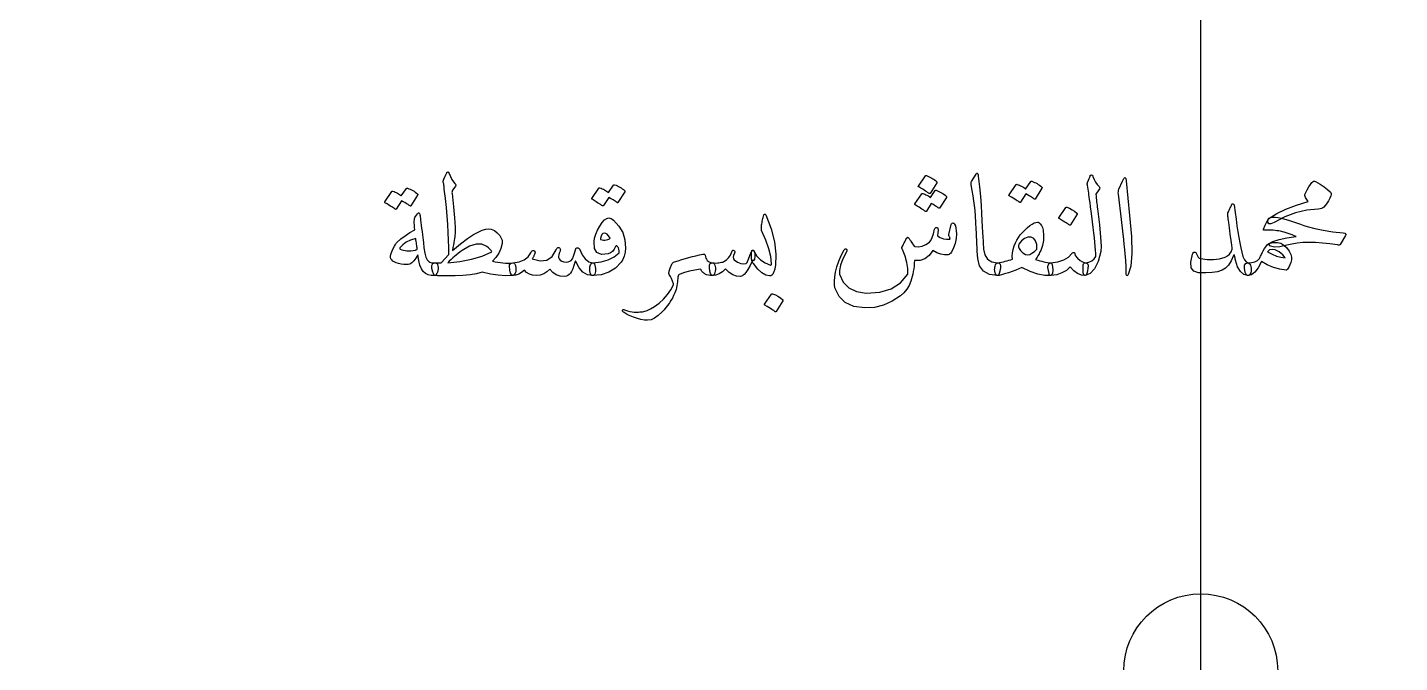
# Model space of a CAD drawing. Header units: millimetres. Extents: x -62 to 62, y -62 to 70.
# Drawn here: x -29.13 to 4.93, y 0.2 to 15.97 of the extents above; entities that cross this region are included whole.
import ezdxf

# ---------------------------------------------------------------- set-up
doc = ezdxf.new("R2010")
doc.units = ezdxf.units.MM
for name, color, linetype in [('CUT_INNER', 6, 'Continuous'), ('CUT_OUTER', 1, 'Continuous'), ('ENGRAVE', 7, 'Continuous'), ('TEXT', 5, 'Continuous')]:
    doc.layers.add(name, color=color, linetype=linetype)

msp = doc.modelspace()

# ---------------------------------------------------------------- linework, layer by layer
at = {"layer": 'CUT_INNER'}
msp.add_circle((0, 0), 1.91, dxfattribs=at)
at = {"layer": 'CUT_OUTER'}
msp.add_arc((0.0001, -0.0001), 61.9999, 178.792518, 0.351695, dxfattribs=at)
at = {"layer": 'ENGRAVE'}
msp.add_lwpolyline([(0, -41.85), (0, 41.85)], dxfattribs=at)
for radius in [60.76, 60.76, 59.1325, 56.11, 56.11, 53.723, 49.29, 49.29, 46.686, 41.85, 41.85]:
    msp.add_circle((0, 0), radius, dxfattribs=at)
at = {"layer": 'TEXT'}
for points in [[(-17.8413, 9.8955), (-17.9817, 9.857), (-18.1405, 9.829), (-18.3177, 9.8115), (-18.5133, 9.8045), (-18.6114, 9.8032), (-18.6992, 9.8027), (-18.7767, 9.8032), (-18.844, 9.8045), (-18.901, 9.8063), (-18.9477, 9.808), (-18.9841, 9.8098), (-19.0103, 9.8115), (-19.024, 9.8192), (-19.0374, 9.8351), (-19.0503, 9.8594), (-19.0628, 9.892), (-19.087, 9.9907), (-19.0864, 10.0626), (-19.0608, 10.1079), (-19.0103, 10.1265), (-18.8598, 10.13), (-18.6673, 10.3365), (-18.6675, 10.5089), (-18.6716, 10.69), (-18.6797, 10.8799), (-18.6918, 11.0785), (-18.7077, 11.2857), (-18.7276, 11.5011), (-18.7515, 11.7249), (-18.7793, 11.957), (-18.7826, 11.9902), (-18.7858, 12.02), (-18.7888, 12.0463), (-18.7915, 12.069), (-18.7942, 12.0883), (-18.7972, 12.104), (-18.8004, 12.1163), (-18.8038, 12.125), (-18.8038, 12.1583), (-18.7898, 12.209), (-18.7618, 12.2773), (-18.7198, 12.363), (-18.7141, 12.3722), (-18.7075, 12.3788), (-18.7001, 12.3827), (-18.6918, 12.384), (-18.6834, 12.3825), (-18.676, 12.3779), (-18.6694, 12.3702), (-18.6638, 12.3595), (-18.627, 12.2722), (-18.5903, 12.1994), (-18.5535, 12.141), (-18.5168, 12.097), (-18.501, 12.0769), (-18.4958, 12.055), (-18.501, 12.0314), (-18.5168, 12.006), (-18.5763, 11.929), (-18.5835, 11.9163), (-18.5876, 11.8993), (-18.5887, 11.8778), (-18.5868, 11.852), (-18.548, 11.5213), (-18.5229, 11.243), (-18.5113, 11.0173), (-18.5133, 10.844), (-18.5159, 10.813), (-18.5203, 10.7762), (-18.5264, 10.7334), (-18.5343, 10.6848), (-18.5437, 10.6304), (-18.5544, 10.5706), (-18.5664, 10.5053), (-18.5798, 10.4345), (-18.3783, 10.5983), (-18.2044, 10.7294), (-18.058, 10.8276), (-17.9393, 10.893), (-17.8362, 10.9352), (-17.7476, 10.9604), (-17.6735, 10.9685), (-17.6138, 10.9595), (-17.5357, 10.9269), (-17.4659, 10.8746), (-17.4044, 10.8027), (-17.3513, 10.711), (-17.3443, 10.6928), (-17.3408, 10.6699), (-17.3408, 10.6421), (-17.3443, 10.6095), (-17.3775, 10.4811), (-17.4283, 10.3654), (-17.4965, 10.2623), (-17.5823, 10.172), (-17.5162, 10.1559), (-17.451, 10.1427), (-17.3867, 10.1323), (-17.3233, 10.1248), (-17.2607, 10.1203), (-17.199, 10.1191), (-17.1382, 10.1211), (-17.0783, 10.1265), (-17.0559, 10.1252), (-17.038, 10.1143), (-17.0244, 10.0937), (-17.0153, 10.0635), (-17.0037, 10.0003), (-17.0004, 9.9471), (-17.0054, 9.904), (-17.0188, 9.871), (-17.0369, 9.845), (-17.0529, 9.8264), (-17.0667, 9.8152), (-17.0783, 9.8115), (-17.2546, 9.8063), (-17.4405, 9.8185), (-17.6361, 9.8483), (-17.8413, 9.8955)], [(-6.8373, 12.286), (-6.8329, 12.2904), (-6.8268, 12.293), (-6.8189, 12.2939), (-6.8093, 12.293), (-6.7748, 12.2801), (-6.7414, 12.2659), (-6.7092, 12.2503), (-6.678, 12.2335), (-6.6477, 12.2151), (-6.6181, 12.195), (-6.5891, 12.1731), (-6.5608, 12.1495), (-6.5538, 12.141), (-6.5503, 12.1329), (-6.5503, 12.1252), (-6.5538, 12.118), (-6.7218, 11.852), (-6.7279, 11.8472), (-6.7358, 11.8468), (-6.7454, 11.8507), (-6.7568, 11.859), (-6.7666, 11.866), (-6.7821, 11.8765), (-6.8033, 11.8905), (-6.8303, 11.908), (-6.8633, 11.929), (-6.9029, 11.9535), (-6.949, 11.9815), (-7.0018, 12.013), (-7.0088, 12.0183), (-7.0123, 12.0235), (-7.0123, 12.0288), (-7.0088, 12.034)], [(-5.5773, 12.3315), (-5.5705, 12.342), (-5.5641, 12.349), (-5.5582, 12.3525), (-5.5528, 12.3525), (-5.5444, 12.3479), (-5.537, 12.3341), (-5.5304, 12.3112), (-5.5248, 12.279), (-5.4959, 12.0176), (-5.4723, 11.7759), (-5.4539, 11.5538), (-5.4408, 11.3515), (-5.4323, 11.1785), (-5.4246, 11.0234), (-5.4175, 10.8862), (-5.411, 10.767), (-5.4054, 10.6657), (-5.4009, 10.5824), (-5.3975, 10.517), (-5.3953, 10.4695), (-5.3642, 10.3273), (-5.2955, 10.2227), (-5.1892, 10.1558), (-5.0453, 10.1265), (-5.0052, 10.116), (-4.9796, 10.0915), (-4.9685, 10.053), (-4.9718, 10.0005), (-4.9882, 9.9178), (-5.0059, 9.8588), (-5.0249, 9.8233), (-5.0453, 9.8115), (-5.2478, 9.8382), (-5.397, 9.9183), (-5.4928, 10.0517), (-5.5353, 10.2385), (-5.5419, 10.3279), (-5.5479, 10.4174), (-5.5533, 10.5072), (-5.558, 10.5973), (-5.5623, 10.6875), (-5.5663, 10.7779), (-5.5701, 10.8686), (-5.5738, 10.9595), (-5.5803, 11.1329), (-5.5895, 11.2889), (-5.6013, 11.4277), (-5.6158, 11.5493), (-5.6328, 11.666), (-5.6525, 11.7903), (-5.6748, 11.9223), (-5.6998, 12.062), (-5.703, 12.0872), (-5.7024, 12.1101), (-5.6978, 12.1309), (-5.6893, 12.1495)], [(-2.8123, 12.1215), (-2.7886, 12.1786), (-2.7703, 12.2239), (-2.7571, 12.2573), (-2.7492, 12.279), (-2.7431, 12.2928), (-2.7353, 12.3026), (-2.7256, 12.3085), (-2.7142, 12.3105), (-2.7013, 12.3083), (-2.6906, 12.3018), (-2.6821, 12.2908), (-2.6758, 12.2755), (-2.6467, 12.2005), (-2.6119, 12.1329), (-2.5714, 12.0727), (-2.5252, 12.02), (-2.5123, 12.0032), (-2.5086, 11.9841), (-2.5141, 11.9629), (-2.5288, 11.9395), (-2.6058, 11.831), (-2.6005, 11.7824), (-2.5953, 11.7348), (-2.59, 11.6879), (-2.5847, 11.642), (-2.5795, 11.5969), (-2.5742, 11.5527), (-2.569, 11.5094), (-2.5638, 11.467), (-2.5154, 11.0741), (-2.4859, 10.767), (-2.4752, 10.5456), (-2.4833, 10.41), (-2.5493, 10.1639), (-2.6355, 9.9821), (-2.7418, 9.8647), (-2.8682, 9.8115), (-2.8718, 9.8115), (-2.8753, 9.8115), (-2.8788, 9.8115), (-2.8823, 9.8115), (-2.903, 9.8312), (-2.9164, 9.8763), (-2.9223, 9.9467), (-2.9208, 10.0425), (-2.9175, 10.0779), (-2.9076, 10.1037), (-2.8912, 10.1199), (-2.8682, 10.1265), (-2.7794, 10.1442), (-2.7055, 10.1764), (-2.6464, 10.223), (-2.6023, 10.284), (-2.6052, 10.3573), (-2.6106, 10.4406), (-2.6183, 10.534), (-2.6285, 10.6375), (-2.6409, 10.7506), (-2.6552, 10.8729), (-2.6715, 11.0043), (-2.6898, 11.145), (-2.7066, 11.2833), (-2.7221, 11.4075), (-2.7363, 11.5178), (-2.7492, 11.614), (-2.7604, 11.6963), (-2.7694, 11.7645), (-2.7762, 11.8188), (-2.7808, 11.859), (-2.8158, 12.0585), (-2.8168, 12.0782), (-2.8166, 12.0953), (-2.8151, 12.1097), (-2.8123, 12.1215)], [(-19.7208, 11.9745), (-19.7164, 11.9789), (-19.7103, 11.9815), (-19.7024, 11.9824), (-19.6928, 11.9815), (-19.6583, 11.9686), (-19.6249, 11.9544), (-19.5927, 11.9388), (-19.5615, 11.922), (-19.5312, 11.9036), (-19.5016, 11.8835), (-19.4726, 11.8616), (-19.4443, 11.838), (-19.4388, 11.8308), (-19.4364, 11.8231), (-19.437, 11.815), (-19.4408, 11.8065), (-19.6088, 11.5405), (-19.6133, 11.537), (-19.6201, 11.537), (-19.6291, 11.5405), (-19.6403, 11.5475), (-19.6479, 11.554), (-19.6604, 11.5628), (-19.6777, 11.5741), (-19.6998, 11.5877), (-19.7269, 11.604), (-19.7593, 11.6232), (-19.7969, 11.6452), (-19.8398, 11.67), (-19.9728, 11.4635), (-19.9789, 11.4572), (-19.9868, 11.4556), (-19.9964, 11.4589), (-20.0078, 11.467), (-20.0176, 11.474), (-20.0331, 11.4845), (-20.0543, 11.4985), (-20.0813, 11.516), (-20.1143, 11.537), (-20.1539, 11.5615), (-20.2, 11.5895), (-20.2528, 11.621), (-20.2582, 11.6263), (-20.2606, 11.6315), (-20.26, 11.6368), (-20.2563, 11.642), (-20.0848, 11.8975), (-20.0804, 11.9019), (-20.0743, 11.9045), (-20.0664, 11.9054), (-20.0568, 11.9045), (-20.0274, 11.895), (-19.999, 11.8839), (-19.9714, 11.8714), (-19.9448, 11.8573), (-19.9189, 11.8418), (-19.894, 11.8253), (-19.8699, 11.8077), (-19.8468, 11.789)], [(-14.5793, 12.0585), (-14.5749, 12.0629), (-14.5688, 12.0655), (-14.5609, 12.0664), (-14.5513, 12.0655), (-14.5168, 12.0526), (-14.4834, 12.0384), (-14.4512, 12.0228), (-14.42, 12.006), (-14.3897, 11.9876), (-14.3601, 11.9675), (-14.3311, 11.9456), (-14.3028, 11.922), (-14.2973, 11.9148), (-14.2949, 11.9071), (-14.2955, 11.899), (-14.2993, 11.8905), (-14.4673, 11.6245), (-14.4718, 11.621), (-14.4786, 11.621), (-14.4876, 11.6245), (-14.4988, 11.6315), (-14.5064, 11.638), (-14.5189, 11.6468), (-14.5362, 11.6581), (-14.5583, 11.6718), (-14.5854, 11.688), (-14.6178, 11.7072), (-14.6554, 11.7292), (-14.6983, 11.754), (-14.8313, 11.5475), (-14.8374, 11.5412), (-14.8453, 11.5396), (-14.8549, 11.5429), (-14.8663, 11.551), (-14.8761, 11.558), (-14.8916, 11.5685), (-14.9128, 11.5825), (-14.9398, 11.6), (-14.9728, 11.621), (-15.0124, 11.6455), (-15.0585, 11.6735), (-15.1113, 11.705), (-15.1167, 11.7103), (-15.1191, 11.7155), (-15.1185, 11.7208), (-15.1148, 11.726), (-14.9433, 11.9815), (-14.9389, 11.9859), (-14.9328, 11.9885), (-14.9249, 11.9894), (-14.9153, 11.9885), (-14.8859, 11.979), (-14.8575, 11.9679), (-14.8299, 11.9554), (-14.8033, 11.9413), (-14.7774, 11.9258), (-14.7525, 11.9093), (-14.7284, 11.8917), (-14.7053, 11.873)], [(-6.5958, 11.922), (-6.5914, 11.9264), (-6.5853, 11.929), (-6.5774, 11.9299), (-6.5678, 11.929), (-6.5333, 11.9161), (-6.4999, 11.9019), (-6.4677, 11.8863), (-6.4365, 11.8695), (-6.4062, 11.8511), (-6.3766, 11.831), (-6.3476, 11.8091), (-6.3193, 11.7855), (-6.3138, 11.7783), (-6.3114, 11.7706), (-6.312, 11.7625), (-6.3158, 11.754), (-6.4838, 11.488), (-6.4883, 11.4845), (-6.4951, 11.4845), (-6.5041, 11.488), (-6.5153, 11.495), (-6.5226, 11.4998), (-6.5341, 11.5073), (-6.5497, 11.5173), (-6.5695, 11.53), (-6.5935, 11.5451), (-6.6216, 11.5624), (-6.6538, 11.5818), (-6.6903, 11.6035), (-6.8128, 11.4075), (-6.8189, 11.4027), (-6.8268, 11.4023), (-6.8364, 11.4062), (-6.8478, 11.4145), (-6.8576, 11.4215), (-6.8731, 11.432), (-6.8943, 11.446), (-6.9213, 11.4635), (-6.9543, 11.4845), (-6.9939, 11.509), (-7.04, 11.537), (-7.0928, 11.5685), (-7.0982, 11.5738), (-7.1006, 11.579), (-7.1, 11.5843), (-7.0963, 11.5895), (-6.9248, 11.8415), (-6.9204, 11.8459), (-6.9143, 11.8485), (-6.9064, 11.8494), (-6.8968, 11.8485), (-6.8724, 11.8394), (-6.8482, 11.8297), (-6.8242, 11.8193), (-6.8005, 11.8083), (-6.7772, 11.7963), (-6.7546, 11.7833), (-6.7326, 11.7692), (-6.7113, 11.754)], [(-4.2228, 12.146), (-4.2184, 12.1504), (-4.2123, 12.153), (-4.2044, 12.1539), (-4.1948, 12.153), (-4.1603, 12.1401), (-4.1269, 12.1259), (-4.0947, 12.1103), (-4.0635, 12.0935), (-4.0332, 12.0751), (-4.0036, 12.055), (-3.9746, 12.0331), (-3.9463, 12.0095), (-3.9408, 12.0023), (-3.9384, 11.9946), (-3.939, 11.9865), (-3.9428, 11.978), (-4.1108, 11.712), (-4.1153, 11.7085), (-4.1221, 11.7085), (-4.1311, 11.712), (-4.1423, 11.719), (-4.1499, 11.7255), (-4.1624, 11.7343), (-4.1797, 11.7456), (-4.2018, 11.7593), (-4.2289, 11.7755), (-4.2613, 11.7947), (-4.2989, 11.8167), (-4.3418, 11.8415), (-4.4748, 11.635), (-4.4809, 11.6287), (-4.4888, 11.6271), (-4.4984, 11.6304), (-4.5098, 11.6385), (-4.5196, 11.6455), (-4.5351, 11.656), (-4.5563, 11.67), (-4.5833, 11.6875), (-4.6163, 11.7085), (-4.6559, 11.733), (-4.702, 11.761), (-4.7548, 11.7925), (-4.7602, 11.7978), (-4.7626, 11.803), (-4.762, 11.8083), (-4.7583, 11.8135), (-4.5868, 12.069), (-4.5824, 12.0734), (-4.5763, 12.076), (-4.5684, 12.0769), (-4.5588, 12.076), (-4.5294, 12.0665), (-4.501, 12.0554), (-4.4734, 12.0429), (-4.4468, 12.0288), (-4.4209, 12.0133), (-4.396, 11.9968), (-4.3719, 11.9792), (-4.3488, 11.9605)], [(-1.9443, 12.1565), (-1.9108, 12.2213), (-1.8839, 12.244), (-1.8635, 12.2248), (-1.8498, 12.1635), (-1.7692, 11.306), (-1.7213, 10.7797), (-1.7106, 10.3593), (-1.7371, 10.0447), (-1.8008, 9.836), (-1.8123, 9.8189), (-1.8226, 9.8098), (-1.8316, 9.8084), (-1.8392, 9.815), (-1.8454, 9.8253), (-1.8498, 9.8386), (-1.8524, 9.855), (-1.8532, 9.8745), (-1.8532, 10.0261), (-1.8603, 10.1869), (-1.8742, 10.3568), (-1.8953, 10.536), (-1.8998, 10.5828), (-1.9136, 10.7093), (-1.9366, 10.9153), (-1.9688, 11.201), (-2.0458, 11.8345), (-2.0475, 11.8682), (-2.0458, 11.8993), (-2.0405, 11.9277), (-2.0318, 11.9535)], [(2.9138, 11.46), (2.6303, 11.4329), (2.3538, 11.369), (2.0843, 11.2684), (1.8218, 11.131), (1.7428, 11.0951), (1.6914, 11.096), (1.6675, 11.1336), (1.6713, 11.208), (1.6737, 11.2135), (1.6774, 11.2194), (1.6824, 11.2257), (1.6887, 11.2325), (1.8839, 11.353), (2.1122, 11.4626), (2.3739, 11.5613), (2.6687, 11.649), (2.6023, 11.747), (2.5898, 11.7715), (2.5839, 11.796), (2.5845, 11.8205), (2.5918, 11.845), (2.6388, 11.9384), (2.6819, 12.0156), (2.721, 12.0767), (2.7563, 12.1215), (2.7788, 12.1427), (2.8009, 12.1539), (2.8225, 12.155), (2.8438, 12.146), (2.9641, 12.0778), (3.066, 12.013), (3.1496, 11.9518), (3.2148, 11.894), (3.2288, 11.8743), (3.2357, 11.8503), (3.2357, 11.8218), (3.2288, 11.789), (3.206, 11.735), (3.1693, 11.6709), (3.1185, 11.5967), (3.0538, 11.5125), (3.0306, 11.4908), (2.9995, 11.4749), (2.9606, 11.4646), (2.9138, 11.46)], [(1.1743, 10.1265), (1.1996, 10.1143), (1.2198, 10.095), (1.2346, 10.0687), (1.2443, 10.0355), (1.2506, 9.9944), (1.2521, 9.955), (1.2488, 9.9174), (1.2407, 9.8815), (1.2287, 9.8509), (1.2136, 9.829), (1.1955, 9.8159), (1.1743, 9.8115), (1.0695, 9.8406), (0.9826, 9.9139), (0.9137, 10.0313), (0.8627, 10.193), (0.8562, 10.2209), (0.8505, 10.2451), (0.8457, 10.2655), (0.8418, 10.2823), (0.8387, 10.2953), (0.8365, 10.3046), (0.8352, 10.3101), (0.8347, 10.312), (0.8295, 10.3223), (0.8242, 10.3251), (0.819, 10.3205), (0.8137, 10.3085), (0.7542, 10.1742), (0.6878, 10.0687), (0.6142, 9.9922), (0.5338, 9.9445), (0.4169, 9.9078), (0.28, 9.885), (0.1229, 9.8763), (-0.0542, 9.8815), (-0.1726, 9.918), (-0.2371, 10.0066), (-0.2478, 10.1473), (-0.2048, 10.34), (-0.1949, 10.3632), (-0.1829, 10.3803), (-0.1687, 10.3912), (-0.1522, 10.396), (-0.1361, 10.3945), (-0.1225, 10.3864), (-0.1116, 10.3717), (-0.1032, 10.3505), (-0.0855, 10.3052), (-0.0639, 10.2709), (-0.0383, 10.2475), (-0.0087, 10.235), (0.1568, 10.2096), (0.3141, 10.207), (0.4631, 10.2271), (0.6038, 10.27), (0.6648, 10.3019), (0.7149, 10.3453), (0.754, 10.3999), (0.7823, 10.466), (0.7805, 10.4973), (0.7718, 10.5701), (0.756, 10.6845), (0.7333, 10.8405), (0.7217, 10.924), (0.7114, 10.9993), (0.7024, 11.0666), (0.6947, 11.1258), (0.6882, 11.1764), (0.6825, 11.2181), (0.6777, 11.2508), (0.6737, 11.2745), (0.6705, 11.3108), (0.6711, 11.3428), (0.6757, 11.3703), (0.6842, 11.3935), (0.6978, 11.4223), (0.7105, 11.4491), (0.7223, 11.4739), (0.7333, 11.4968), (0.7431, 11.5176), (0.7516, 11.5366), (0.7588, 11.5535), (0.7647, 11.5685), (0.7709, 11.5805), (0.7787, 11.5886), (0.7884, 11.5928), (0.7997, 11.593), (0.8122, 11.5882), (0.8216, 11.5808), (0.828, 11.5707), (0.8313, 11.558), (0.8526, 11.379), (0.8746, 11.2093), (0.8972, 11.0491), (0.9205, 10.8983), (0.9442, 10.7568), (0.9682, 10.6248), (0.9924, 10.5022), (1.0168, 10.389), (1.0463, 10.2833), (1.0824, 10.2044), (1.125, 10.1521), (1.1743, 10.1265)], [(-19.4408, 11.348), (-19.4202, 11.3699), (-19.404, 11.3725), (-19.3922, 11.3559), (-19.3848, 11.32), (-19.3823, 11.2983), (-19.3786, 11.2684), (-19.3736, 11.2301), (-19.3673, 11.1835), (-19.3598, 11.1282), (-19.3515, 11.0636), (-19.3423, 10.9899), (-19.3323, 10.907), (-19.3223, 10.8255), (-19.3134, 10.7526), (-19.3057, 10.6881), (-19.299, 10.6323), (-19.2934, 10.5851), (-19.2889, 10.5469), (-19.2855, 10.5177), (-19.2833, 10.4975), (-19.2653, 10.37), (-19.2395, 10.2709), (-19.2058, 10.2002), (-19.1643, 10.158), (-19.1349, 10.1416), (-19.0995, 10.1309), (-19.0579, 10.1258), (-19.0103, 10.1265), (-18.982, 10.1219), (-18.9604, 10.1081), (-18.9453, 10.0852), (-18.9368, 10.053), (-18.9337, 10.0143), (-18.935, 9.9751), (-18.9407, 9.9355), (-18.9508, 9.8955), (-18.9637, 9.8614), (-18.9779, 9.836), (-18.9934, 9.8194), (-19.0103, 9.8115), (-19.1019, 9.8124), (-19.1809, 9.829), (-19.2472, 9.8614), (-19.3008, 9.9095), (-19.3458, 9.9802), (-19.383, 10.0731), (-19.4123, 10.1884), (-19.4338, 10.326), (-19.4832, 10.2422), (-19.5335, 10.1764), (-19.5847, 10.1285), (-19.6368, 10.0985), (-19.679, 10.0878), (-19.7286, 10.0836), (-19.7857, 10.086), (-19.8503, 10.095), (-19.9183, 10.1103), (-19.9754, 10.1282), (-20.0215, 10.1488), (-20.0568, 10.172), (-20.0852, 10.2007), (-20.104, 10.2306), (-20.1132, 10.2619), (-20.1128, 10.2945), (-20.1047, 10.3352), (-20.0909, 10.3803), (-20.0714, 10.4297), (-20.0463, 10.4835), (-20.0183, 10.5375), (-19.9938, 10.5806), (-19.9728, 10.6128), (-19.9553, 10.634), (-19.8581, 10.7206), (-19.7523, 10.802), (-19.6376, 10.8781), (-19.5143, 10.949), (-19.5188, 11.0162), (-19.5221, 11.0741), (-19.5241, 11.1229), (-19.5248, 11.1625), (-19.5228, 11.1958), (-19.5169, 11.2255), (-19.507, 11.2518), (-19.4933, 11.2745)], [(-14.6913, 11.243), (-14.6672, 11.2395), (-14.6405, 11.229), (-14.6112, 11.2115), (-14.5793, 11.187), (-14.4425, 11.0413), (-14.3474, 10.8773), (-14.2938, 10.6948), (-14.2818, 10.494), (-14.2925, 10.3894), (-14.3141, 10.2963), (-14.3467, 10.2144), (-14.3903, 10.144), (-14.5313, 9.9985), (-14.6956, 9.8946), (-14.8831, 9.8323), (-15.0938, 9.8115), (-15.115, 9.8165), (-15.1331, 9.8316), (-15.1482, 9.8568), (-15.1603, 9.892), (-15.1647, 9.9115), (-15.1677, 9.9314), (-15.1691, 9.9517), (-15.169, 9.9725), (-15.1678, 9.9931), (-15.1659, 10.0128), (-15.1634, 10.0316), (-15.1603, 10.0495), (-15.1508, 10.0806), (-15.1366, 10.1037), (-15.1176, 10.1191), (-15.0938, 10.1265), (-14.8886, 10.1541), (-14.7105, 10.2052), (-14.5596, 10.2801), (-14.4358, 10.3785), (-14.4417, 10.4277), (-14.4489, 10.4669), (-14.4574, 10.496), (-14.4673, 10.515), (-14.4791, 10.5314), (-14.49, 10.5421), (-14.5001, 10.5472), (-14.5093, 10.5465), (-14.5156, 10.5443), (-14.5206, 10.5412), (-14.5243, 10.5373), (-14.5268, 10.5325), (-14.5604, 10.4634), (-14.602, 10.41), (-14.6514, 10.3724), (-14.7088, 10.3505), (-14.8752, 10.3376), (-14.9896, 10.3829), (-15.052, 10.4863), (-15.0623, 10.648), (-15.0483, 10.7408), (-15.0203, 10.837), (-14.9783, 10.9367), (-14.9223, 11.04), (-14.8632, 11.1288), (-14.805, 11.1923), (-14.7477, 11.2303), (-14.6913, 11.243)], [(-10.7993, 11.3165), (-10.6676, 10.9711), (-10.584, 10.6454), (-10.5486, 10.3393), (-10.5613, 10.053), (-10.5635, 10.0334), (-10.5669, 10.0132), (-10.5714, 9.9923), (-10.577, 9.9708), (-10.5835, 9.949), (-10.5906, 9.9274), (-10.5983, 9.9061), (-10.6068, 9.885), (-10.626, 9.8483), (-10.6488, 9.822), (-10.675, 9.8063), (-10.7048, 9.801), (-10.7968, 9.8202), (-10.8946, 9.878), (-10.9981, 9.9742), (-11.1073, 10.109), (-11.1217, 10.1296), (-11.1335, 10.1562), (-11.1427, 10.1891), (-11.1493, 10.228), (-11.1509, 10.2471), (-11.1523, 10.2661), (-11.1535, 10.2848), (-11.1545, 10.3033), (-11.155, 10.3215), (-11.1549, 10.3396), (-11.1542, 10.3574), (-11.1528, 10.375), (-11.1479, 10.4056), (-11.1405, 10.4275), (-11.1304, 10.4406), (-11.1178, 10.445), (-11.1105, 10.4428), (-11.1029, 10.4363), (-11.0948, 10.4253), (-11.0863, 10.41), (-11.0202, 10.2969), (-10.9305, 10.2026), (-10.8172, 10.1272), (-10.6803, 10.0705), (-10.6711, 10.0714), (-10.6645, 10.0775), (-10.6606, 10.0889), (-10.6593, 10.1055), (-10.6746, 10.2829), (-10.7205, 10.4791), (-10.7971, 10.6942), (-10.9043, 10.928), (-10.908, 10.9459), (-10.9086, 10.9753), (-10.9062, 11.0159), (-10.9008, 11.068), (-10.8967, 11.0981), (-10.8916, 11.1288), (-10.8853, 11.1602), (-10.878, 11.1923), (-10.87, 11.2245), (-10.8618, 11.2566), (-10.8534, 11.2884), (-10.8448, 11.32), (-10.8421, 11.3277), (-10.8378, 11.3331), (-10.8316, 11.3364), (-10.8238, 11.3375), (-10.817, 11.3362), (-10.8106, 11.3323), (-10.8047, 11.3257), (-10.7993, 11.3165)], [(-3.3513, 11.502), (-3.3469, 11.5064), (-3.3407, 11.509), (-3.3329, 11.5099), (-3.3233, 11.509), (-3.2552, 11.4814), (-3.1911, 11.4478), (-3.131, 11.4079), (-3.0748, 11.362), (-3.0693, 11.355), (-3.0669, 11.348), (-3.0675, 11.341), (-3.0713, 11.334), (-3.2357, 11.068), (-3.2419, 11.0617), (-3.2498, 11.0601), (-3.2594, 11.0634), (-3.2707, 11.0715), (-3.2806, 11.0785), (-3.2961, 11.089), (-3.3173, 11.103), (-3.3443, 11.1205), (-3.3773, 11.1415), (-3.4169, 11.166), (-3.463, 11.194), (-3.5158, 11.2255), (-3.5228, 11.2308), (-3.5263, 11.236), (-3.5263, 11.2413), (-3.5228, 11.2465)], [(1.5592, 10.9595), (1.5995, 11.0647), (1.6363, 11.1459), (1.6695, 11.203), (1.6992, 11.236), (1.7351, 11.2528), (1.7832, 11.2614), (1.8436, 11.2616), (1.9163, 11.2535), (2.0005, 11.2369), (2.0886, 11.215), (2.1807, 11.1879), (2.2767, 11.1555), (2.3772, 11.1201), (2.4719, 11.0873), (2.5609, 11.0571), (2.6442, 11.0295), (2.83, 10.979), (3.0406, 10.9359), (3.2762, 10.9002), (3.5368, 10.872), (3.5744, 10.8654), (3.5963, 10.8528), (3.6024, 10.8339), (3.5928, 10.809), (3.4563, 10.5815), (3.4486, 10.573), (3.4361, 10.5684), (3.4188, 10.5677), (3.3968, 10.571), (3.2025, 10.5986), (3.0188, 10.6182), (2.8455, 10.6301), (2.6828, 10.634), (2.5305, 10.6296), (2.3888, 10.6165), (2.2575, 10.5946), (2.1367, 10.564), (1.9624, 10.5253), (1.8279, 10.5176), (1.7332, 10.541), (1.6783, 10.5955), (1.7924, 10.6541), (1.946, 10.704), (2.1389, 10.7451), (2.3712, 10.7775), (2.3178, 10.801), (2.2658, 10.8226), (2.2154, 10.8421), (2.1665, 10.8598), (2.1189, 10.8754), (2.0724, 10.8891), (2.027, 10.9008), (1.9827, 10.9105), (1.9381, 10.9186), (1.8918, 10.9254), (1.8436, 10.9308), (1.7937, 10.935), (1.7421, 10.9376), (1.6887, 10.9385), (1.6336, 10.9376), (1.5768, 10.935), (1.5652, 10.9365), (1.5584, 10.9411), (1.5564, 10.9488), (1.5592, 10.9595)], [(-6.1933, 11.082), (-6.1871, 11.0973), (-6.1793, 11.1082), (-6.1696, 11.1148), (-6.1583, 11.117), (-6.1436, 11.1153), (-6.1311, 11.11), (-6.1208, 11.1013), (-6.1128, 11.089), (-6.0928, 11.0453), (-6.0786, 10.991), (-6.0701, 10.9263), (-6.0673, 10.851), (-6.0749, 10.7281), (-6.0979, 10.6113), (-6.1362, 10.5006), (-6.1898, 10.396), (-6.2081, 10.3708), (-6.2283, 10.3514), (-6.2501, 10.3376), (-6.2738, 10.3295), (-6.3593, 10.324), (-6.4514, 10.3391), (-6.55, 10.3748), (-6.6553, 10.431), (-6.7438, 10.3096), (-6.8486, 10.2289), (-6.9696, 10.1888), (-7.1068, 10.1895), (-7.1112, 10.1157), (-7.1177, 10.0447), (-7.1261, 9.9765), (-7.1365, 9.9113), (-7.1489, 9.8484), (-7.1632, 9.7874), (-7.1795, 9.7285), (-7.1978, 9.6715), (-7.2402, 9.5687), (-7.2975, 9.4738), (-7.3697, 9.3867), (-7.4568, 9.3075), (-7.6604, 9.1719), (-7.8759, 9.0765), (-8.1032, 9.0214), (-8.3423, 9.0065), (-8.6115, 9.043), (-8.8244, 9.1386), (-8.9808, 9.2933), (-9.0808, 9.507), (-9.0943, 9.584), (-9.0965, 9.675), (-9.0873, 9.78), (-9.0668, 9.899), (-9.0337, 10.0294), (-8.9871, 10.165), (-8.927, 10.3059), (-8.8533, 10.452), (-8.8473, 10.4612), (-8.8401, 10.4678), (-8.8316, 10.4717), (-8.8218, 10.473), (-8.8119, 10.4721), (-8.8034, 10.4695), (-8.7962, 10.4651), (-8.7903, 10.459), (-8.7863, 10.45), (-8.785, 10.4406), (-8.7863, 10.4308), (-8.7903, 10.4205), (-8.8839, 10.226), (-8.9443, 10.0661), (-8.9714, 9.9408), (-8.9653, 9.85), (-8.8769, 9.6498), (-8.7378, 9.5044), (-8.5479, 9.4136), (-8.3073, 9.3775), (-7.9708, 9.3989), (-7.686, 9.4842), (-7.4528, 9.6334), (-7.2713, 9.8465), (-7.2719, 9.9869), (-7.2949, 10.1353), (-7.3402, 10.2914), (-7.4078, 10.4555), (-7.4163, 10.4721), (-7.4209, 10.487), (-7.4215, 10.5001), (-7.4183, 10.5115), (-7.3994, 10.5505), (-7.3815, 10.5872), (-7.3644, 10.6214), (-7.3483, 10.6532), (-7.3329, 10.6822), (-7.3185, 10.7079), (-7.3049, 10.7304), (-7.2923, 10.7495), (-7.285, 10.7576), (-7.2774, 10.7609), (-7.2693, 10.7593), (-7.2608, 10.753), (-7.2564, 10.7482), (-7.2503, 10.7408), (-7.2424, 10.7307), (-7.2328, 10.718), (-7.2218, 10.7027), (-7.21, 10.6848), (-7.1973, 10.6642), (-7.1838, 10.641), (-7.1562, 10.5964), (-7.133, 10.564), (-7.1142, 10.5439), (-7.0998, 10.536), (-7.0088, 10.5283), (-6.9178, 10.5439), (-6.8268, 10.5826), (-6.7358, 10.6445), (-6.7027, 10.6856), (-6.6701, 10.753), (-6.638, 10.8466), (-6.6063, 10.9665), (-6.6032, 10.9779), (-6.5975, 10.9875), (-6.5892, 10.9954), (-6.5783, 11.0015), (-6.568, 11.0054), (-6.5581, 11.0068), (-6.5487, 11.0054), (-6.5398, 11.0015), (-6.5264, 10.9796), (-6.5214, 10.9385), (-6.5247, 10.8781), (-6.5363, 10.7985), (-6.4656, 10.7552), (-6.3901, 10.7268), (-6.3098, 10.7132), (-6.2248, 10.7145), (-6.2258, 10.7401), (-6.2291, 10.7609), (-6.2346, 10.7768), (-6.2423, 10.788), (-6.251, 10.7985), (-6.2563, 10.809), (-6.258, 10.8195), (-6.2563, 10.83)], [(-4.0548, 11.138), (-4.0497, 11.1379), (-4.0451, 11.1376), (-4.041, 11.137), (-4.0373, 11.1363), (-4.0338, 11.1353), (-4.0303, 11.1341), (-4.0267, 11.1326), (-4.0233, 11.131), (-3.985, 11.0993), (-3.9541, 11.0566), (-3.9307, 11.003), (-3.9148, 10.9385), (-3.9014, 10.8075), (-3.9069, 10.6804), (-3.9312, 10.5572), (-3.9743, 10.438), (-3.9869, 10.41), (-4.0005, 10.382), (-4.0149, 10.354), (-4.0303, 10.326), (-4.0464, 10.298), (-4.0635, 10.27), (-4.0814, 10.242), (-4.1003, 10.214), (-4.0469, 10.1957), (-3.9953, 10.1794), (-3.9454, 10.1651), (-3.8972, 10.1528), (-3.8509, 10.1426), (-3.8063, 10.1348), (-3.7634, 10.1295), (-3.7223, 10.1265), (-3.7065, 10.121), (-3.6943, 10.1046), (-3.6855, 10.0773), (-3.6803, 10.039), (-3.675, 9.9421), (-3.6803, 9.8719), (-3.696, 9.8283), (-3.7223, 9.8115), (-3.8723, 9.8124), (-4.0425, 9.8465), (-4.2328, 9.9139), (-4.4433, 10.0145), (-4.5139, 9.9813), (-4.5929, 9.948), (-4.6802, 9.9147), (-4.7758, 9.8815), (-4.8713, 9.8509), (-4.9481, 9.829), (-5.0061, 9.8159), (-5.0453, 9.8115), (-5.0649, 9.8163), (-5.082, 9.8308), (-5.0964, 9.8548), (-5.1083, 9.8885), (-5.1127, 9.9078), (-5.1157, 9.927), (-5.1171, 9.9463), (-5.117, 9.9655), (-5.1158, 9.9848), (-5.1139, 10.004), (-5.1114, 10.0233), (-5.1083, 10.0425), (-5.0978, 10.0779), (-5.0838, 10.1037), (-5.0663, 10.1199), (-5.0453, 10.1265), (-4.9952, 10.1356), (-4.9464, 10.1453), (-4.8989, 10.1557), (-4.8528, 10.1668), (-4.8075, 10.1785), (-4.7626, 10.1908), (-4.7182, 10.2038), (-4.6743, 10.2175), (-4.6808, 10.296), (-4.676, 10.3776), (-4.6598, 10.4623), (-4.6323, 10.55), (-4.6017, 10.6207), (-4.5662, 10.6891), (-4.5256, 10.7554), (-4.48, 10.8195), (-4.4289, 10.8814), (-4.3719, 10.9411), (-4.309, 10.9987), (-4.2402, 11.054), (-4.1867, 11.0907), (-4.1379, 11.117), (-4.0939, 11.1327), (-4.0548, 11.138)], [(-19.4898, 10.7355), (-19.6166, 10.692), (-19.7243, 10.6384), (-19.8126, 10.5747), (-19.8818, 10.501), (-19.8863, 10.4909), (-19.8861, 10.4817), (-19.8811, 10.4734), (-19.8713, 10.466), (-19.8347, 10.4504), (-19.7951, 10.4384), (-19.7525, 10.4302), (-19.7068, 10.4258), (-19.658, 10.425), (-19.6061, 10.4279), (-19.5512, 10.4346), (-19.4933, 10.445), (-19.4843, 10.4478), (-19.4749, 10.4529), (-19.465, 10.4601), (-19.4548, 10.4695), (-19.4568, 10.4982), (-19.4596, 10.5281), (-19.463, 10.5594), (-19.467, 10.592), (-19.4717, 10.6259), (-19.4771, 10.6611), (-19.4831, 10.6977), (-19.4898, 10.7355)], [(-17.7258, 10.536), (-17.8467, 10.5911), (-17.9891, 10.592), (-18.153, 10.5386), (-18.3383, 10.431), (-18.3867, 10.3971), (-18.4341, 10.3619), (-18.4803, 10.3253), (-18.5255, 10.2875), (-18.5696, 10.2488), (-18.6126, 10.2096), (-18.6545, 10.17), (-18.6953, 10.13), (-18.3916, 10.1602), (-18.1073, 10.2157), (-17.8421, 10.2967), (-17.5963, 10.403), (-17.6175, 10.4349), (-17.6461, 10.4678), (-17.6822, 10.5014), (-17.7258, 10.536)], [(-14.8068, 10.865), (-14.8415, 10.8552), (-14.8689, 10.8291), (-14.8888, 10.7869), (-14.9013, 10.7285), (-14.901, 10.7193), (-14.9004, 10.7127), (-14.8993, 10.7088), (-14.8978, 10.7075), (-14.8625, 10.699), (-14.8269, 10.6944), (-14.7908, 10.6937), (-14.7543, 10.697), (-14.7221, 10.7038), (-14.6956, 10.7136), (-14.6748, 10.7265), (-14.6598, 10.7425), (-14.6991, 10.7987), (-14.7368, 10.8379), (-14.7726, 10.86), (-14.8068, 10.865)], [(-4.2123, 10.767), (-4.2943, 10.7624), (-4.3724, 10.7311), (-4.4465, 10.6732), (-4.5168, 10.5885), (-4.5288, 10.5605), (-4.5264, 10.5255), (-4.5095, 10.4835), (-4.4783, 10.4345), (-4.4369, 10.3886), (-4.3934, 10.3558), (-4.3477, 10.3361), (-4.2998, 10.3295), (-4.2473, 10.338), (-4.1913, 10.3636), (-4.1318, 10.4063), (-4.0688, 10.466), (-4.0738, 10.5832), (-4.0994, 10.6725), (-4.1455, 10.7338), (-4.2123, 10.767)], [(1.5488, 10.424), (1.58, 10.48), (1.6144, 10.529), (1.6518, 10.571), (1.6923, 10.606), (1.7018, 10.611), (1.7128, 10.6156), (1.7254, 10.6198), (1.7395, 10.6235), (1.7554, 10.6268), (1.7732, 10.6296), (1.793, 10.632), (1.8148, 10.634), (1.9066, 10.6351), (1.9898, 10.6139), (2.0641, 10.5703), (2.1298, 10.5045), (2.1925, 10.4161), (2.2339, 10.3365), (2.2538, 10.2656), (2.2523, 10.2035), (2.2341, 10.1363), (2.2111, 10.0749), (2.1833, 10.0191), (2.1508, 9.969), (2.1438, 9.9598), (2.1367, 9.9533), (2.1298, 9.9493), (2.1227, 9.948), (1.9607, 9.969), (1.8034, 10.011), (1.6509, 10.074), (1.5033, 10.158), (1.4236, 10.0064), (1.3422, 9.8981), (1.2591, 9.8332), (1.1743, 9.8115), (1.1515, 9.8163), (1.1322, 9.8308), (1.1165, 9.8548), (1.1043, 9.8885), (1.0837, 9.9926), (1.0885, 10.067), (1.1187, 10.1116), (1.1743, 10.1265), (1.2617, 10.1335), (1.3388, 10.1545), (1.4052, 10.1895), (1.4612, 10.2385), (1.4687, 10.2552), (1.477, 10.2739), (1.4862, 10.2946), (1.4962, 10.3172), (1.5074, 10.3416), (1.5199, 10.3676), (1.5337, 10.395), (1.5488, 10.424)], [(-16.6338, 10.3785), (-16.6228, 10.3975), (-16.611, 10.4126), (-16.5983, 10.4238), (-16.5848, 10.431), (-16.5712, 10.4338), (-16.5585, 10.4319), (-16.5467, 10.4251), (-16.5358, 10.4135), (-16.5281, 10.398), (-16.5261, 10.3794), (-16.5298, 10.3577), (-16.5393, 10.333), (-16.5461, 10.3205), (-16.5528, 10.3076), (-16.5593, 10.2943), (-16.5655, 10.2805), (-16.572, 10.2665), (-16.5791, 10.2525), (-16.5868, 10.2385), (-16.5953, 10.2245), (-16.3995, 10.1744), (-16.2356, 10.1956), (-16.1037, 10.2882), (-16.0038, 10.452), (-15.993, 10.471), (-15.9819, 10.4861), (-15.9703, 10.4973), (-15.9583, 10.5045), (-15.9447, 10.5076), (-15.932, 10.5062), (-15.9202, 10.5006), (-15.9093, 10.4905), (-15.9012, 10.4769), (-15.8979, 10.4608), (-15.8994, 10.4419), (-15.9058, 10.4205), (-15.9237, 10.3687), (-15.9355, 10.3251), (-15.9412, 10.2899), (-15.9408, 10.263), (-15.9287, 10.2247), (-15.9031, 10.1939), (-15.864, 10.1705), (-15.8113, 10.1545), (-15.7539, 10.1475), (-15.7045, 10.151), (-15.6629, 10.165), (-15.6293, 10.1895), (-15.5999, 10.2295), (-15.5715, 10.2901), (-15.5439, 10.3713), (-15.5173, 10.473), (-15.5133, 10.4853), (-15.505, 10.494), (-15.4923, 10.4992), (-15.4753, 10.501), (-15.4578, 10.4992), (-15.4438, 10.494), (-15.4333, 10.4853), (-15.4263, 10.473), (-15.358, 10.3293), (-15.2793, 10.2236), (-15.19, 10.156), (-15.0903, 10.1265), (-15.0695, 10.1178), (-15.0526, 10.0985), (-15.0397, 10.0687), (-15.0308, 10.0285), (-15.0244, 9.985), (-15.0229, 9.9454), (-15.0262, 9.9097), (-15.0343, 9.878), (-15.0456, 9.8489), (-15.0588, 9.8281), (-15.0736, 9.8157), (-15.0903, 9.8115), (-15.2241, 9.8332), (-15.3388, 9.8981), (-15.4341, 10.0064), (-15.5103, 10.158), (-15.514, 10.1659), (-15.5181, 10.1685), (-15.5227, 10.1659), (-15.5278, 10.158), (-15.5601, 10.0585), (-15.5908, 9.9769), (-15.6196, 9.9132), (-15.6468, 9.8675), (-15.6763, 9.8349), (-15.7089, 9.8106), (-15.7445, 9.7947), (-15.7833, 9.787), (-15.8998, 9.7947), (-16.0011, 9.8281), (-16.0871, 9.8874), (-16.1578, 9.9725), (-16.2299, 9.9021), (-16.31, 9.8518), (-16.3979, 9.8216), (-16.4938, 9.8115), (-16.5858, 9.82), (-16.6661, 9.8456), (-16.7346, 9.8883), (-16.7913, 9.948), (-16.8606, 9.8883), (-16.9321, 9.8456), (-17.0058, 9.82), (-17.0818, 9.8115), (-17.1117, 9.8262), (-17.1351, 9.8701), (-17.152, 9.9434), (-17.1623, 10.046), (-17.1585, 10.0773), (-17.1439, 10.1011), (-17.1183, 10.1175), (-17.0818, 10.1265), (-16.9238, 10.1514), (-16.7965, 10.2018), (-16.6998, 10.2774), (-16.6338, 10.3785)], [(-12.1188, 9.8115), (-12.1737, 9.8139), (-12.2229, 9.8211), (-12.2664, 9.8332), (-12.3043, 9.85), (-12.3212, 9.8596), (-12.3371, 9.871), (-12.3518, 9.8841), (-12.3655, 9.899), (-12.3785, 9.9152), (-12.3913, 9.9322), (-12.4039, 9.9502), (-12.4163, 9.969), (-12.5624, 9.9471), (-12.6963, 9.92), (-12.8179, 9.8876), (-12.9273, 9.85), (-12.9502, 9.8371), (-12.9666, 9.8194), (-12.9765, 9.7968), (-12.9798, 9.7695), (-12.9885, 9.6573), (-13.0043, 9.5551), (-13.027, 9.463), (-13.0568, 9.381), (-13.0862, 9.3169), (-13.1184, 9.2541), (-13.1535, 9.1927), (-13.1915, 9.1325), (-13.2323, 9.0739), (-13.2759, 9.017), (-13.3224, 8.9619), (-13.3718, 8.9085), (-13.4678, 8.8182), (-13.5599, 8.7536), (-13.648, 8.7149), (-13.7323, 8.702), (-13.813, 8.7066), (-13.8976, 8.7204), (-13.9862, 8.7433), (-14.0788, 8.7755), (-14.124, 8.7944), (-14.1654, 8.8127), (-14.2028, 8.8303), (-14.2363, 8.8472), (-14.266, 8.8633), (-14.2923, 8.8783), (-14.315, 8.8922), (-14.3343, 8.905), (-14.3458, 8.9159), (-14.3526, 8.9277), (-14.3546, 8.9404), (-14.3518, 8.954), (-14.3448, 8.9652), (-14.3343, 8.9706), (-14.3203, 8.9704), (-14.3028, 8.9645), (-14.2343, 8.9398), (-14.1724, 8.9216), (-14.117, 8.91), (-14.0683, 8.905), (-14.043, 8.9037), (-14.0162, 8.9032), (-13.9879, 8.9037), (-13.958, 8.905), (-13.9266, 8.9072), (-13.8937, 8.9102), (-13.8592, 8.9142), (-13.8233, 8.919), (-13.7471, 8.94), (-13.6588, 8.982), (-13.5581, 9.045), (-13.4453, 9.129), (-13.3339, 9.2283), (-13.2379, 9.3373), (-13.1572, 9.4558), (-13.0918, 9.584), (-13.0891, 9.5892), (-13.0883, 9.5945), (-13.0891, 9.5998), (-13.0918, 9.605), (-13.1114, 9.6732), (-13.1355, 9.7345), (-13.1639, 9.7888), (-13.1968, 9.836), (-13.2059, 9.8666), (-13.1985, 9.92), (-13.1744, 9.9961), (-13.1338, 10.095), (-13.1217, 10.1143), (-13.1066, 10.13), (-13.0885, 10.1423), (-13.0673, 10.151), (-12.9752, 10.1801), (-12.8844, 10.2079), (-12.7949, 10.2343), (-12.7068, 10.2595), (-12.6195, 10.2831), (-12.5326, 10.305), (-12.4462, 10.3251), (-12.3603, 10.3435), (-12.3397, 10.3457), (-12.3235, 10.3418), (-12.3117, 10.3317), (-12.3043, 10.3155), (-12.2973, 10.2788), (-12.2868, 10.2455), (-12.2728, 10.2157), (-12.2553, 10.1895), (-12.2323, 10.1685), (-12.2019, 10.151), (-12.164, 10.137), (-12.1188, 10.1265), (-12.0964, 10.1171), (-12.0785, 10.0994), (-12.0649, 10.0733), (-12.0558, 10.039), (-12.0509, 10.0005), (-12.0505, 9.962), (-12.0544, 9.9235), (-12.0628, 9.885), (-12.0741, 9.8528), (-12.0873, 9.8299), (-12.1021, 9.8161), (-12.1188, 9.8115)], [(-11.1003, 10.4345), (-11.0793, 10.3908), (-11.0688, 10.34), (-11.0688, 10.2823), (-11.0793, 10.2175), (-11.086, 10.1917), (-11.0924, 10.1773), (-11.0983, 10.1742), (-11.1038, 10.1825), (-11.1105, 10.1974), (-11.1169, 10.2035), (-11.1228, 10.2009), (-11.1283, 10.1895), (-11.1873, 10.0637), (-11.242, 9.9629), (-11.2923, 9.887), (-11.3383, 9.836), (-11.3582, 9.8187), (-11.3794, 9.8054), (-11.4019, 9.796), (-11.4258, 9.7905), (-11.524, 9.7942), (-11.6191, 9.8264), (-11.7112, 9.887), (-11.8003, 9.976), (-11.8744, 9.9067), (-11.9534, 9.8561), (-12.0372, 9.8244), (-12.1258, 9.8115), (-12.15, 9.824), (-12.1704, 9.8614), (-12.1868, 9.9237), (-12.1993, 10.011), (-12.1986, 10.0628), (-12.1861, 10.0994), (-12.1618, 10.1206), (-12.1258, 10.1265), (-12.0815, 10.124), (-12.0396, 10.1234), (-12.0001, 10.1249), (-11.963, 10.1282), (-11.9285, 10.1334), (-11.8969, 10.1401), (-11.8682, 10.1483), (-11.8423, 10.158), (-11.7771, 10.1982), (-11.7215, 10.2525), (-11.6756, 10.3208), (-11.6393, 10.403), (-11.6296, 10.4262), (-11.6183, 10.4398), (-11.6051, 10.4437), (-11.5903, 10.438), (-11.5763, 10.426), (-11.5693, 10.4109), (-11.5693, 10.3927), (-11.5763, 10.3715), (-11.5964, 10.3124), (-11.6043, 10.2648), (-11.5999, 10.2284), (-11.5833, 10.2035), (-11.4988, 10.1466), (-11.4205, 10.1125), (-11.3483, 10.1011), (-11.2823, 10.1125), (-11.2783, 10.1153), (-11.2735, 10.1204), (-11.2678, 10.1276), (-11.2613, 10.137), (-11.2501, 10.1604), (-11.2271, 10.2166), (-11.1923, 10.3057), (-11.1458, 10.4275), (-11.1431, 10.4325), (-11.1388, 10.4371), (-11.1326, 10.4413), (-11.1248, 10.445), (-11.118, 10.4457), (-11.1116, 10.4441), (-11.1057, 10.4404), (-11.1003, 10.4345)], [(-2.8682, 10.1265), (-2.8405, 10.1175), (-2.8201, 10.1081), (-2.8072, 10.0983), (-2.8018, 10.088), (-2.7991, 10.0723), (-2.7982, 10.053), (-2.7991, 10.0303), (-2.8018, 10.004), (-2.8151, 9.9198), (-2.8306, 9.8596), (-2.8483, 9.8235), (-2.8682, 9.8115), (-2.9627, 9.8248), (-3.0572, 9.8649), (-3.1517, 9.9316), (-3.2462, 10.025), (-3.3364, 9.9395), (-3.4458, 9.8754), (-3.5744, 9.8327), (-3.7223, 9.8115), (-3.7382, 9.8148), (-3.7511, 9.8246), (-3.761, 9.841), (-3.7677, 9.864), (-3.7958, 10.011), (-3.7988, 10.0274), (-3.7975, 10.0451), (-3.7918, 10.0642), (-3.7818, 10.0845), (-3.7702, 10.1003), (-3.7564, 10.1125), (-3.7404, 10.1212), (-3.7223, 10.1265), (-3.5455, 10.1528), (-3.4002, 10.2), (-3.2865, 10.2683), (-3.2043, 10.3575), (-3.1946, 10.3697), (-3.1833, 10.3785), (-3.1701, 10.3838), (-3.1553, 10.3855), (-3.1415, 10.3835), (-3.1316, 10.3776), (-3.1257, 10.3678), (-3.1238, 10.354), (-3.1233, 10.3409), (-3.122, 10.3295), (-3.1198, 10.3199), (-3.1167, 10.312), (-3.0579, 10.2413), (-2.9969, 10.1869), (-2.9337, 10.1486), (-2.8682, 10.1265)], [(1.9443, 10.3995), (1.8502, 10.4467), (1.771, 10.4625), (1.7067, 10.4467), (1.6573, 10.3995), (1.7723, 10.3402), (1.883, 10.2954), (1.9893, 10.265), (2.0912, 10.249), (2.0703, 10.2873), (2.0388, 10.3251), (1.9967, 10.3625), (1.9443, 10.3995)], [(-10.6558, 9.353), (-10.6514, 9.3574), (-10.6453, 9.36), (-10.6374, 9.3609), (-10.6278, 9.36), (-10.5597, 9.3324), (-10.4956, 9.2988), (-10.4355, 9.2589), (-10.3793, 9.213), (-10.3738, 9.206), (-10.3714, 9.199), (-10.372, 9.192), (-10.3758, 9.185), (-10.5403, 8.919), (-10.5464, 8.9127), (-10.5543, 8.9111), (-10.5639, 8.9144), (-10.5753, 8.9225), (-10.5851, 8.9295), (-10.6006, 8.94), (-10.6218, 8.954), (-10.6488, 8.9715), (-10.6818, 8.9925), (-10.7214, 9.017), (-10.7675, 9.045), (-10.8203, 9.0765), (-10.8273, 9.0817), (-10.8308, 9.087), (-10.8308, 9.0922), (-10.8273, 9.0975)]]:
    msp.add_lwpolyline(points, close=True, dxfattribs=at)

doc.saveas('drawing.dxf')
